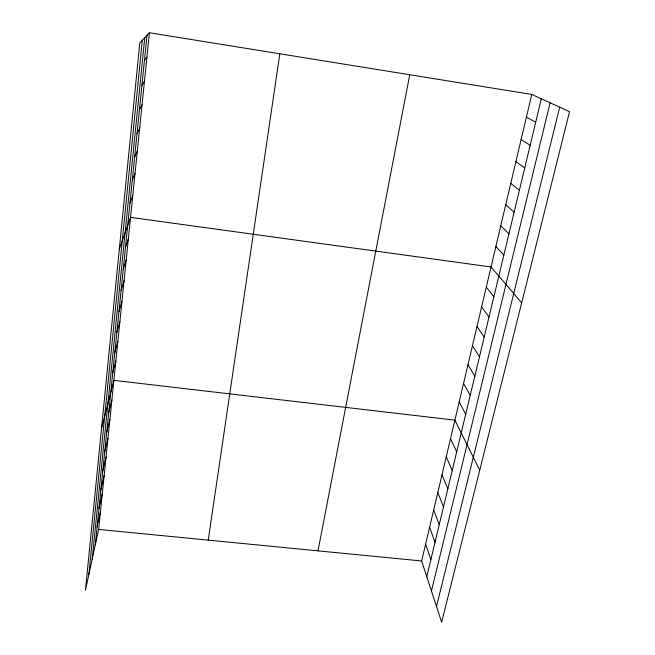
<?xml version="1.0" encoding="UTF-8"?>
<svg xmlns="http://www.w3.org/2000/svg" width="655" height="655" viewBox="0 0 655 655"><rect width="100%" height="100%" fill="white"/><g stroke="black" fill="none" stroke-linecap="round" stroke-linejoin="round"><path stroke-width="0.98" d="M88.851 574.558L142.315 40.274M92.191 559.173L144.763 37.687M95.278 544.96L146.998 35.313M149.422 32.75L139.785 42.952L85.437 590.245L98.651 529.428L149.422 32.75L531.77 94.435L569.563 111.645L441.642 622.25L421.648 560.975L531.77 94.435M208.233 540.129L279.832 53.792M318.011 550.855L409.76 74.752M97.112 526.898L100.461 511.727M98.97 508.558L102.295 493.772M100.862 489.956L104.161 475.555M102.778 471.06L106.053 457.075M104.726 451.884L107.969 438.318M426.773 576.678L541.317 98.782M431.449 591.015L550.11 102.786M106.699 432.415L109.909 419.282M436.5 606.489L559.697 107.15M108.705 412.65L111.89 399.959M101.509 428.435L113.888 380.35L454.889 420.142L479.73 470.2M112.75 372.785L115.87 361.028M114.789 352.701L117.867 341.419M116.86 332.298L119.906 321.523M118.964 311.584L121.969 301.316M121.101 290.542L124.065 280.807M123.263 269.172L126.194 259.986M125.473 247.459L128.355 238.838M119.316 249.137L130.55 217.37L491.045 266.962L521.675 302.79M129.985 202.984L132.777 195.558M132.294 180.199L135.045 173.403M134.643 157.044L137.345 150.896M137.034 133.505L139.687 128.02M139.466 109.573L142.061 104.784M141.93 85.24L144.477 81.163M144.444 60.489L146.925 57.157M98.651 529.428L421.648 560.975M526.399 117.18L535.7 122.19M521.118 139.572L530.182 145.23M515.911 161.621L524.745 167.901M510.785 183.334L519.399 190.212M505.742 204.72L514.134 212.179M500.772 225.778L508.951 233.802M495.876 246.526L503.851 255.09M486.297 287.095L493.878 296.707M481.613 306.933L488.998 317.045M476.996 326.485L484.201 337.079M472.451 345.758L479.468 356.811M467.965 364.753L474.809 376.257M463.543 383.478L470.216 395.415M459.188 401.941L465.689 414.304M450.525 438.629L456.699 451.811M446.227 456.854L452.237 470.429M441.986 474.818L447.84 488.777M437.802 492.535L443.509 506.864M433.684 509.999L439.235 524.696M429.615 527.226L435.018 542.266M425.603 544.215L430.867 559.591"/></g></svg>
